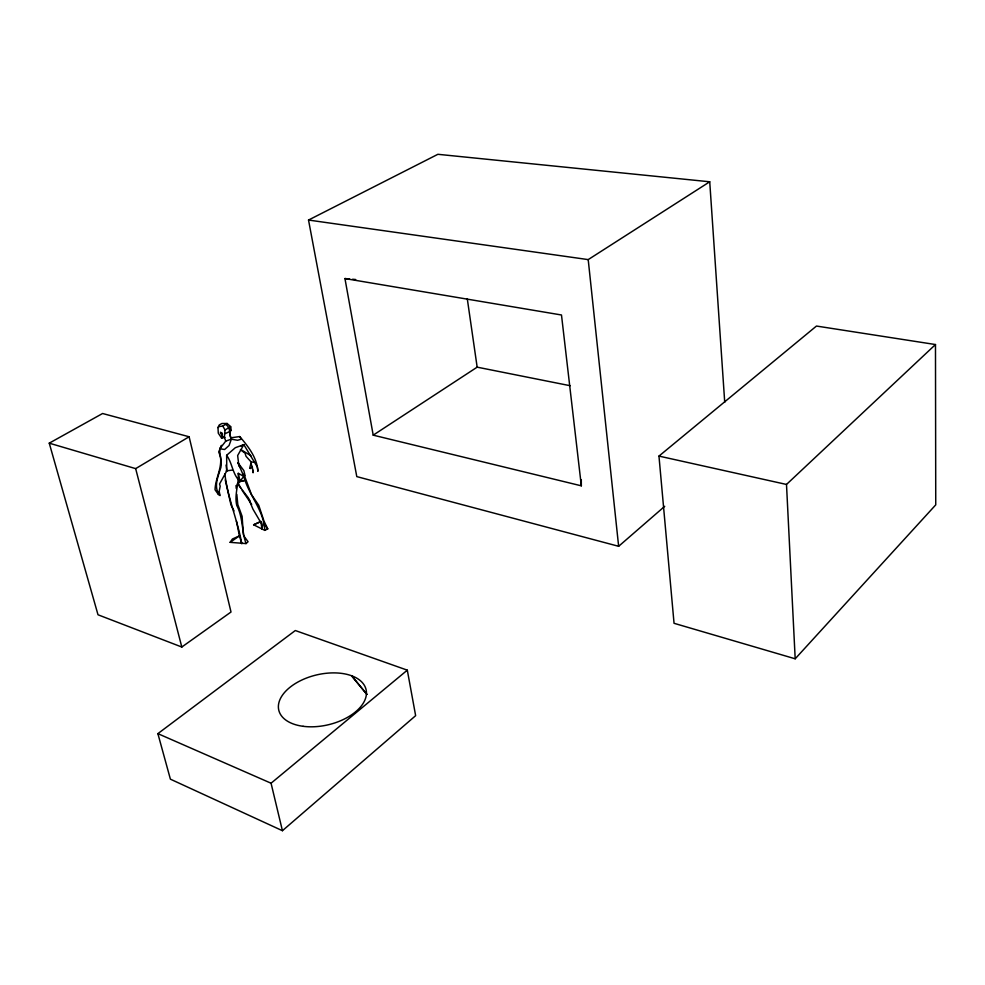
<?xml version="1.0" encoding="UTF-8"?>
<svg xmlns="http://www.w3.org/2000/svg" width="985" height="985" viewBox="0 0 985 985"><rect width="100%" height="100%" fill="white"/><g stroke="black" fill="none" stroke-linecap="round" stroke-linejoin="round"><path stroke-width="1.48" d="M222.29 436.38L222.339 433.4L220.381 432.23L222.29 436.38L221.514 432.883M243.874 474.191L251.532 494.704L258.747 505.28L263.968 521.053L267.76 528.871L264.805 530.386C263.881 509.996 248.626 495.135 243.812 476.371L238.272 473.329C238.998 483.98 234.196 494.544 236.757 505.44C243.073 517.359 241.645 531.137 246.053 543.585L230.133 542.341L232.411 539.004L239.429 535.889L236.425 520.991M231.192 437.771L239.724 436.552C248.171 446.39 257.085 457.656 257.91 471.31L257.319 466.952L243.837 444.629L235.304 447.719L226.636 455.292L226.784 470.904L219.544 484.004L220.197 486.196L219.187 491.281L220.024 495.578C212.932 487.44 218.165 476.383 220.886 467.456C222.191 461.017 219.273 455.07 219.864 448.741L224.58 449.517L229.049 445.54L231.364 439.175L229.616 433.954L230.909 430.137L230.638 426.591L227.116 423.488L221.921 423.501L219.273 424.941L217.98 427.552L218.288 433.178L221.563 438.029L224.999 437.365M230.084 431.639L230.515 427.441M249.661 468.232L251.261 462.1L246.065 456.35L245.006 453.088L240.389 449.739M217.98 427.552L219.273 426.505L222.795 426.086L225.036 429.989L224.346 437.155L225.737 441.108L219.864 448.741L221.6 445.343L218.67 451.955L220.271 455.92M236.782 485.396L243.812 476.371L237.988 462.851L243.837 470.547L245.093 475.73M230.909 430.137L229.948 431.467L225.22 433.597M222.795 426.086L227.116 423.488M795.191 658.793L935.75 504.849L935.479 344.541L816.466 326.047L658.965 456.092L674.048 623.296L795.191 658.793L786.498 484.448L935.479 344.541M230.638 426.591L225.036 429.989M246.053 543.585L248.072 541.725L243.8 535.914M724.726 402.323L709.729 181.782L437.882 154.3L308.527 220.049L356.792 476.605L618.642 546.306L664.715 506.315M282.424 830.7L415.645 715.664L407.31 670.169L295.315 630.535L157.883 733.64L170.393 779.16L282.424 830.7L271.06 783.223L157.883 733.64M250.375 468.552L252.283 466.952L250.929 463.615M271.06 783.223L407.31 670.169M267.76 528.871L263.204 522.863L261.973 529.117L260.877 521.496L253.625 524.796L264.805 530.386M221.563 438.029L223.546 436.835M181.806 647.034L231.007 612.017L189.108 436.761L102.588 413.503L49.25 443.164L98.007 614.775L181.806 647.034L135.659 468.626L49.25 443.164M230.133 542.341L239.429 535.889L241.805 543.806C237.582 520.252 227.56 497.511 224.875 473.92M349.54 278.977L344.947 278.558L373.204 435.161L477.159 367.159L570.167 385.714M308.527 220.049L588.205 259.609L709.729 181.782M135.659 468.626L189.108 436.761M241.19 446.119L243.837 444.629L237.656 455.538L238.899 465.979M253.625 524.796L260.877 521.496M225.737 441.108L231.364 439.175L237.582 440.283L241.3 439.212L239.724 436.552M226.636 455.292C232.522 463.393 232.361 474.253 240.094 481.566L244.268 480.606L241.362 480.803M226.107 470.928L232.46 470.042M251.261 462.1L254.13 462.1M352.605 279.248L355.671 279.531M344.947 278.558L561.487 314.991L581.335 485.827L373.204 435.161M658.965 456.092L786.498 484.448M240.746 449.542L250.929 455.723M251.68 504.418L242.212 490.481M366.9 694.314L351.583 675.747L366.839 694.413M226.144 424.695C231.216 428.29 228.742 434.459 231.364 439.175M237.385 483.573L248.245 497.745L252.96 509.159L261.087 522.986M238.432 483.795L240.697 487.809M234.011 510.883L231.007 505.071L225.245 479.843M237.988 462.851L240.475 467.838M249.23 499.383L250.264 501.784M217.796 492.106L218.633 494.815L215.038 489.779C215.407 477.651 223.09 466.89 220 454.467M238.272 473.329L240.094 481.566M467.272 298.652L477.159 367.159M252.283 466.952L253.083 472.788L252.936 470.005M226.057 465.031L226.784 470.904M588.205 259.609L618.642 546.306M235.981 485.593L236.265 488.511M236.819 494.347L237.804 504.554L242.113 516.325L243.381 534.88M581.298 479.707L581.335 485.827M303.109 726.302A44.842 25.598 -13.3 0 0 366.346 691.15A44.842 25.598 -13.3 0 0 297.802 682.088A44.842 25.598 -13.3 0 0 303.109 726.302"/></g></svg>
